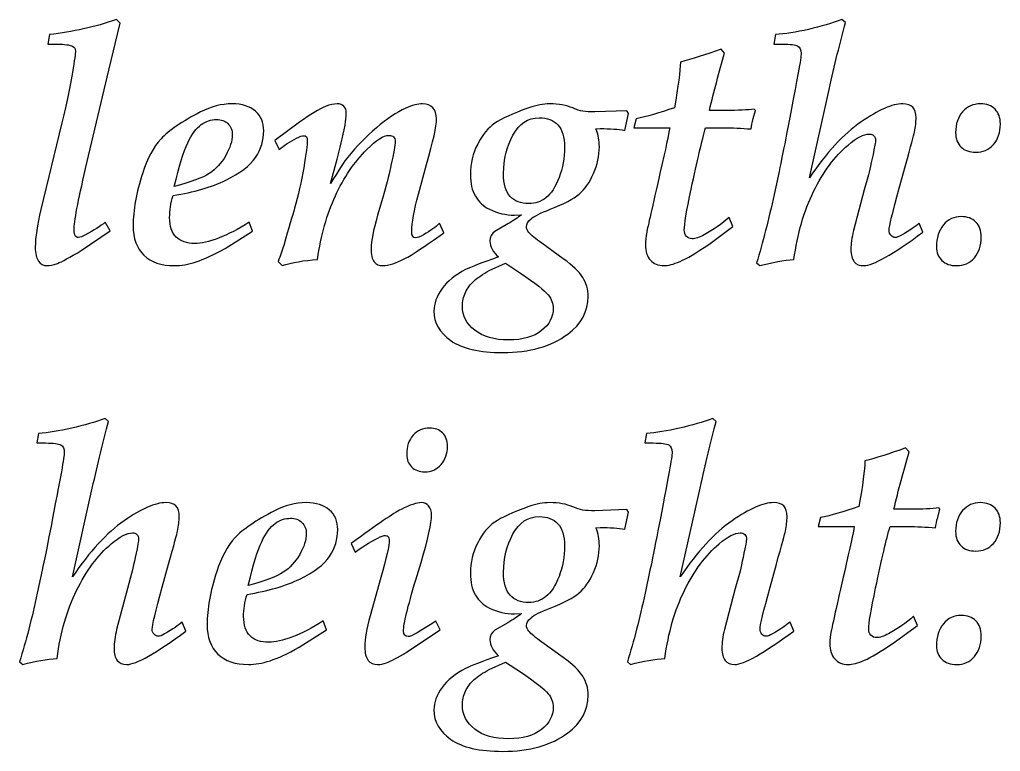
# Model space of a CAD drawing. Header units: millimetres. Extents: x 0 to 148, y -148 to 0.
# Drawn here: x 79.59 to 87.1, y -36.92 to -31.32 of the extents above; entities that cross this region are included whole.
import ezdxf

# ---------------------------------------------------------------- set-up
doc = ezdxf.new("R2010")
doc.units = ezdxf.units.MM
doc.linetypes.add('K5LT32768', pattern=[0])

msp = doc.modelspace()

# ---------------------------------------------------------------- linework, layer by layer
at = {"color": 250, "linetype": 'K5LT32768', "true_color": 0x333333}
for points, knots in [([(80.246, -32.8704), (80.246, -32.8704), (80.2833, -32.9372), (80.2833, -32.9372), (80.0615, -33.088), (80.0615, -33.088), (79.973, -33.1413), (79.9124, -33.1743), (79.879, -33.1862), (79.846, -33.1981), (79.8189, -33.2039), (79.7973, -33.2039), (79.7719, -33.2039), (79.7507, -33.1925), (79.7177, -33.146), (79.7093, -33.11), (79.7093, -33.0613), (79.7093, -32.9885), (79.7236, -32.8928), (79.7528, -32.7734), (79.7528, -32.7734), (79.9129, -32.1088), (79.9129, -32.1088), (79.9383, -32.0055), (79.9658, -31.8772), (79.9946, -31.7244), (80.0094, -31.6309), (80.017, -31.5758), (80.017, -31.5428), (80.0094, -31.531), (79.9946, -31.5233), (79.9738, -31.5128), (79.9349, -31.5073), (79.8782, -31.5073), (79.8782, -31.5073), (79.8062, -31.5073), (79.8062, -31.5073), (79.8172, -31.4336), (79.8172, -31.4336), (79.9958, -31.4137), (80.1669, -31.3756), (80.3307, -31.3193), (80.3307, -31.3193), (80.3603, -31.3464), (80.3603, -31.3464), (80.2723, -31.7062), (80.2723, -31.7062), (80.0949, -32.4598), (80.0949, -32.4598), (80.036, -32.7121), (80.0069, -32.8687), (80.0069, -32.9296), (80.0069, -32.9504), (80.0098, -32.9652), (80.0162, -32.9745), (80.0225, -32.9834), (80.0306, -32.9881), (80.0403, -32.9881), (80.0526, -32.9881), (80.0708, -32.9813), (80.0949, -32.9673), (80.1567, -32.9343), (80.2075, -32.9021), (80.246, -32.8704)], [0, 0, 0, 0, 0.041667, 0.041667, 0.083333, 0.083333, 0.083333, 0.125, 0.125, 0.125, 0.166667, 0.166667, 0.166667, 0.208333, 0.208333, 0.25, 0.25, 0.25, 0.291667, 0.291667, 0.291667, 0.333333, 0.333333, 0.333333, 0.375, 0.375, 0.375, 0.416667, 0.416667, 0.458333, 0.458333, 0.458333, 0.5, 0.5, 0.5, 0.541667, 0.541667, 0.583333, 0.583333, 0.583333, 0.625, 0.625, 0.625, 0.666667, 0.666667, 0.708333, 0.708333, 0.75, 0.75, 0.75, 0.791667, 0.791667, 0.791667, 0.833333, 0.833333, 0.833333, 0.875, 0.875, 0.875, 0.916667, 0.916667, 0.916667, 1, 1, 1, 1]), ([(85.2583, -33.2039), (85.2583, -33.2039), (85.2338, -33.1828), (85.2338, -33.1828), (85.2824, -33.0257), (85.3273, -32.8509), (85.3688, -32.6583), (85.3688, -32.6583), (85.4065, -32.4822), (85.4065, -32.4822), (85.4387, -32.3323), (85.4878, -32.0809), (85.5534, -31.727), (85.5686, -31.6457), (85.5758, -31.5957), (85.5758, -31.5767), (85.5758, -31.5505), (85.5674, -31.5322), (85.55, -31.5221), (85.5326, -31.5124), (85.4933, -31.5073), (85.4319, -31.5073), (85.4319, -31.5073), (85.3663, -31.5073), (85.3663, -31.5073), (85.3786, -31.4336), (85.3786, -31.4336), (85.4531, -31.4285), (85.5377, -31.4154), (85.633, -31.3938), (85.7278, -31.3722), (85.8129, -31.3472), (85.8883, -31.3193), (85.8883, -31.3193), (85.9145, -31.3417), (85.9145, -31.3417), (85.8739, -31.4954), (85.8323, -31.666), (85.7905, -31.8535), (85.7905, -31.8535), (85.6389, -32.5321), (85.6389, -32.5321), (85.7697, -32.3383), (85.9013, -32.1952), (86.0347, -32.1029), (86.1676, -32.0106), (86.2739, -31.9645), (86.3535, -31.9645), (86.389, -31.9645), (86.4149, -31.9729), (86.4479, -32.0068), (86.4563, -32.0343), (86.4563, -32.0724), (86.4563, -32.1041), (86.4521, -32.1406), (86.4441, -32.1816), (86.4398, -32.2007), (86.4166, -32.2858), (86.3746, -32.4365), (86.3746, -32.4365), (86.3268, -32.6105), (86.3268, -32.6105), (86.2751, -32.7984), (86.2493, -32.9055), (86.2493, -32.9322), (86.2493, -32.9479), (86.254, -32.9609), (86.2633, -32.972), (86.273, -32.9825), (86.2841, -32.9881), (86.2963, -32.9881), (86.3078, -32.9881), (86.3239, -32.9817), (86.3441, -32.9695), (86.4073, -32.9335), (86.4521, -32.9034), (86.4796, -32.8793), (86.4796, -32.8793), (86.508, -32.9474), (86.508, -32.9474), (86.2773, -33.1184), (86.1266, -33.2039), (86.0559, -33.2039), (86.0228, -33.2039), (85.9983, -33.1938), (85.9818, -33.1735), (85.9653, -33.1532), (85.9573, -33.1219), (85.9573, -33.0787), (85.9573, -33.0389), (85.9636, -32.991), (85.9767, -32.9347), (85.9767, -32.9347), (86.0597, -32.6223), (86.0597, -32.6223), (86.0914, -32.508), (86.0914, -32.508), (86.1041, -32.4576), (86.1206, -32.3819), (86.1406, -32.2811), (86.1439, -32.2621), (86.1456, -32.2493), (86.1456, -32.2426), (86.1456, -32.2286), (86.1414, -32.2172), (86.1325, -32.2087), (86.1241, -32.1998), (86.1126, -32.1956), (86.0982, -32.1956), (86.0563, -32.1956), (86.0021, -32.2235), (85.9357, -32.2798), (85.8332, -32.3666), (85.7447, -32.4856), (85.6706, -32.6367), (85.5965, -32.7874), (85.5466, -32.9609), (85.5208, -33.157), (85.4425, -33.1625), (85.3549, -33.1781), (85.2583, -33.2039)], [0, 0, 0, 0, 0.02381, 0.02381, 0.02381, 0.047619, 0.047619, 0.047619, 0.071429, 0.071429, 0.071429, 0.095238, 0.095238, 0.095238, 0.119048, 0.119048, 0.119048, 0.142857, 0.142857, 0.142857, 0.166667, 0.166667, 0.166667, 0.190476, 0.190476, 0.214286, 0.214286, 0.214286, 0.238095, 0.238095, 0.238095, 0.261905, 0.261905, 0.261905, 0.285714, 0.285714, 0.285714, 0.309524, 0.309524, 0.309524, 0.333333, 0.333333, 0.333333, 0.357143, 0.357143, 0.357143, 0.380952, 0.380952, 0.380952, 0.404762, 0.404762, 0.428571, 0.428571, 0.428571, 0.452381, 0.452381, 0.452381, 0.47619, 0.47619, 0.47619, 0.5, 0.5, 0.5, 0.52381, 0.52381, 0.52381, 0.547619, 0.547619, 0.547619, 0.571429, 0.571429, 0.571429, 0.595238, 0.595238, 0.595238, 0.619048, 0.619048, 0.619048, 0.642857, 0.642857, 0.642857, 0.666667, 0.666667, 0.666667, 0.690476, 0.690476, 0.690476, 0.714286, 0.714286, 0.714286, 0.738095, 0.738095, 0.738095, 0.761905, 0.761905, 0.785714, 0.785714, 0.785714, 0.809524, 0.809524, 0.809524, 0.833333, 0.833333, 0.833333, 0.857143, 0.857143, 0.857143, 0.880952, 0.880952, 0.880952, 0.904762, 0.904762, 0.904762, 0.928571, 0.928571, 0.928571, 0.952381, 0.952381, 0.952381, 1, 1, 1, 1]), ([(85.0242, -32.8348), (85.0242, -32.8348), (85.0538, -32.9042), (85.0538, -32.9042), (84.8675, -33.041), (84.8675, -33.041), (84.7719, -33.1066), (84.6986, -33.1502), (84.6483, -33.1718), (84.5979, -33.1934), (84.556, -33.2039), (84.523, -33.2039), (84.4807, -33.2039), (84.4468, -33.19), (84.421, -33.1616), (84.3956, -33.1337), (84.3829, -33.0939), (84.3829, -33.0427), (84.3829, -33.0156), (84.3862, -32.9834), (84.3934, -32.947), (84.4002, -32.9106), (84.4349, -32.7569), (84.4967, -32.4856), (84.5374, -32.3082), (84.5615, -32.1952), (84.5699, -32.1473), (84.5699, -32.1473), (84.2948, -32.1473), (84.2948, -32.1473), (84.3122, -32.0792), (84.3122, -32.0792), (84.3913, -32.0618), (84.4891, -32.0339), (84.6047, -31.9949), (84.6347, -31.8302), (84.6504, -31.7134), (84.6512, -31.6444), (84.7397, -31.6216), (84.8438, -31.5886), (84.9637, -31.5454), (84.9637, -31.5454), (84.9899, -31.575), (84.9899, -31.575), (84.9476, -31.721), (84.9086, -31.8675), (84.8731, -32.0152), (84.8731, -32.0152), (85.0005, -32.0152), (85.0005, -32.0152), (85.0928, -32.0152), (85.1647, -32.0119), (85.2168, -32.0051), (85.2168, -32.0051), (85.2266, -32.0148), (85.2266, -32.0148), (85.2092, -32.0779), (85.2092, -32.0779), (85.2011, -32.1062), (85.1956, -32.1325), (85.1931, -32.1571), (85.1207, -32.1507), (85.0483, -32.1473), (84.9768, -32.1473), (84.9768, -32.1473), (84.8443, -32.1473), (84.8443, -32.1473), (84.8164, -32.243), (84.7795, -32.4001), (84.7338, -32.6172), (84.6982, -32.7862), (84.6805, -32.8903), (84.6805, -32.93), (84.6805, -32.9516), (84.6864, -32.9681), (84.6978, -32.98), (84.7093, -32.9923), (84.7241, -32.9982), (84.7414, -32.9982), (84.766, -32.9982), (84.7964, -32.9881), (84.8329, -32.9681), (84.9031, -32.93), (84.9671, -32.8856), (85.0242, -32.8348)], [0, 0, 0, 0, 0.033333, 0.033333, 0.066667, 0.066667, 0.066667, 0.1, 0.1, 0.1, 0.133333, 0.133333, 0.133333, 0.166667, 0.166667, 0.166667, 0.2, 0.2, 0.2, 0.233333, 0.233333, 0.233333, 0.266667, 0.266667, 0.266667, 0.3, 0.3, 0.3, 0.333333, 0.333333, 0.366667, 0.366667, 0.366667, 0.4, 0.4, 0.4, 0.433333, 0.433333, 0.433333, 0.466667, 0.466667, 0.466667, 0.5, 0.5, 0.5, 0.533333, 0.533333, 0.533333, 0.566667, 0.566667, 0.566667, 0.6, 0.6, 0.6, 0.633333, 0.633333, 0.666667, 0.666667, 0.666667, 0.7, 0.7, 0.7, 0.733333, 0.733333, 0.733333, 0.766667, 0.766667, 0.766667, 0.8, 0.8, 0.8, 0.833333, 0.833333, 0.833333, 0.866667, 0.866667, 0.866667, 0.9, 0.9, 0.9, 0.933333, 0.933333, 0.933333, 1, 1, 1, 1]), ([(81.3471, -32.8704), (81.3471, -32.8704), (81.3742, -32.9386), (81.3742, -32.9386), (81.1634, -33.0723), (81.1634, -33.0723), (81.0758, -33.1214), (81.0017, -33.1553), (80.9407, -33.1747), (80.8802, -33.1942), (80.8247, -33.2039), (80.7752, -33.2039), (80.6744, -33.2039), (80.5966, -33.1773), (80.4865, -33.0715), (80.459, -32.9957), (80.459, -32.8962), (80.459, -32.7806), (80.4835, -32.6456), (80.5322, -32.4919), (80.5669, -32.3827), (80.6139, -32.2963), (80.6728, -32.2324), (80.732, -32.1689), (80.8328, -32.0999), (80.975, -32.0267), (81.055, -31.9852), (81.1359, -31.9645), (81.218, -31.9645), (81.2929, -31.9645), (81.3522, -31.9831), (81.3954, -32.0207), (81.4381, -32.0584), (81.4597, -32.108), (81.4597, -32.1694), (81.4597, -32.2438), (81.4385, -32.3124), (81.3958, -32.3759), (81.3535, -32.439), (81.2777, -32.497), (81.1685, -32.5495), (81.0593, -32.602), (80.9246, -32.641), (80.7646, -32.6668), (80.7473, -32.7265), (80.7384, -32.7827), (80.7384, -32.8361), (80.7384, -32.9021), (80.7553, -32.9516), (80.7887, -32.9847), (80.8222, -33.0173), (80.8696, -33.0338), (80.9318, -33.0338), (80.9788, -33.0338), (81.0394, -33.0202), (81.1135, -32.9927), (81.1871, -32.9652), (81.265, -32.9246), (81.3471, -32.8704)], [0, 0, 0, 0, 0.047619, 0.047619, 0.095238, 0.095238, 0.095238, 0.142857, 0.142857, 0.142857, 0.190476, 0.190476, 0.190476, 0.238095, 0.238095, 0.285714, 0.285714, 0.285714, 0.333333, 0.333333, 0.333333, 0.380952, 0.380952, 0.380952, 0.428571, 0.428571, 0.428571, 0.47619, 0.47619, 0.47619, 0.52381, 0.52381, 0.52381, 0.571429, 0.571429, 0.571429, 0.619048, 0.619048, 0.619048, 0.666667, 0.666667, 0.666667, 0.714286, 0.714286, 0.714286, 0.761905, 0.761905, 0.761905, 0.809524, 0.809524, 0.809524, 0.857143, 0.857143, 0.857143, 0.904762, 0.904762, 0.904762, 1, 1, 1, 1]), ([(81.5999, -33.2039), (81.5999, -33.2039), (81.569, -33.1718), (81.569, -33.1718), (81.5863, -33.1269), (81.6007, -33.0863), (81.6125, -33.049), (81.652, -32.914), (81.6799, -32.8192), (81.6955, -32.7646), (81.7235, -32.6647), (81.7468, -32.5609), (81.7654, -32.4538), (81.784, -32.3467), (81.7933, -32.2773), (81.7933, -32.2447), (81.7933, -32.2205), (81.7836, -32.2083), (81.7649, -32.2083), (81.754, -32.2083), (81.7362, -32.2147), (81.7116, -32.2277), (81.6608, -32.254), (81.6164, -32.2824), (81.5774, -32.3133), (81.5774, -32.3133), (81.5453, -32.2464), (81.5453, -32.2464), (81.7324, -32.1054), (81.7324, -32.1054), (81.8153, -32.047), (81.8831, -32.0059), (81.9364, -31.9831), (81.9661, -31.9708), (81.9944, -31.9645), (82.0211, -31.9645), (82.0439, -31.9645), (82.0617, -31.9704), (82.0736, -31.9826), (82.0858, -31.9945), (82.0918, -32.0135), (82.0918, -32.0402), (82.0918, -32.0631), (82.0884, -32.0927), (82.082, -32.1283), (82.0634, -32.2227), (82.0435, -32.3095), (82.0219, -32.3886), (82.0219, -32.3886), (81.9707, -32.5749), (81.9707, -32.5749), (82.0363, -32.4682), (82.0799, -32.4009), (82.1024, -32.3738), (82.1705, -32.2904), (82.2437, -32.2147), (82.3229, -32.1473), (82.4017, -32.08), (82.4766, -32.03), (82.5469, -31.9979), (82.5955, -31.9754), (82.6387, -31.9645), (82.676, -31.9645), (82.7107, -31.9645), (82.7374, -31.9742), (82.7555, -31.9941), (82.7738, -32.014), (82.7827, -32.0428), (82.7827, -32.08), (82.7827, -32.1346), (82.7573, -32.251), (82.7069, -32.4297), (82.7069, -32.4297), (82.6442, -32.657), (82.6442, -32.657), (82.6099, -32.7794), (82.593, -32.8746), (82.593, -32.9436), (82.593, -32.9749), (82.6027, -32.9906), (82.6218, -32.9906), (82.6358, -32.9906), (82.6565, -32.9825), (82.6836, -32.9669), (82.7365, -32.9364), (82.7776, -32.9072), (82.8064, -32.8793), (82.8064, -32.8793), (82.8377, -32.9525), (82.8377, -32.9525), (82.6912, -33.0575), (82.5926, -33.1231), (82.5409, -33.1493), (82.4723, -33.1858), (82.4165, -33.2039), (82.3724, -33.2039), (82.342, -33.2039), (82.3191, -33.1942), (82.3043, -33.1743), (82.2895, -33.1544), (82.2818, -33.1197), (82.2818, -33.0702), (82.2818, -33.0164), (82.2983, -32.9326), (82.3314, -32.8183), (82.3314, -32.8183), (82.3712, -32.6807), (82.3712, -32.6807), (82.405, -32.5584), (82.4258, -32.4775), (82.4334, -32.4377), (82.4558, -32.3416), (82.4668, -32.2802), (82.4668, -32.2528), (82.4668, -32.2379), (82.4626, -32.2265), (82.4542, -32.218), (82.4453, -32.21), (82.4334, -32.2057), (82.4186, -32.2057), (82.3775, -32.2057), (82.3216, -32.2413), (82.2505, -32.3124), (82.1527, -32.4106), (82.0719, -32.5296), (82.0079, -32.6697), (81.944, -32.8094), (81.8987, -32.9711), (81.8712, -33.1557), (81.7663, -33.1637), (81.6761, -33.1798), (81.5999, -33.2039)], [0, 0, 0, 0, 0.022222, 0.022222, 0.022222, 0.044444, 0.044444, 0.044444, 0.066667, 0.066667, 0.066667, 0.088889, 0.088889, 0.088889, 0.111111, 0.111111, 0.111111, 0.133333, 0.133333, 0.133333, 0.155556, 0.155556, 0.155556, 0.177778, 0.177778, 0.177778, 0.2, 0.2, 0.222222, 0.222222, 0.222222, 0.244444, 0.244444, 0.244444, 0.266667, 0.266667, 0.266667, 0.288889, 0.288889, 0.288889, 0.311111, 0.311111, 0.311111, 0.333333, 0.333333, 0.333333, 0.355556, 0.355556, 0.355556, 0.377778, 0.377778, 0.377778, 0.4, 0.4, 0.4, 0.422222, 0.422222, 0.422222, 0.444444, 0.444444, 0.444444, 0.466667, 0.466667, 0.466667, 0.488889, 0.488889, 0.488889, 0.511111, 0.511111, 0.511111, 0.533333, 0.533333, 0.533333, 0.555556, 0.555556, 0.555556, 0.577778, 0.577778, 0.577778, 0.6, 0.6, 0.6, 0.622222, 0.622222, 0.622222, 0.644444, 0.644444, 0.644444, 0.666667, 0.666667, 0.666667, 0.688889, 0.688889, 0.688889, 0.711111, 0.711111, 0.711111, 0.733333, 0.733333, 0.733333, 0.755556, 0.755556, 0.755556, 0.777778, 0.777778, 0.777778, 0.8, 0.8, 0.8, 0.822222, 0.822222, 0.822222, 0.844444, 0.844444, 0.844444, 0.866667, 0.866667, 0.866667, 0.888889, 0.888889, 0.888889, 0.911111, 0.911111, 0.911111, 0.933333, 0.933333, 0.933333, 0.955556, 0.955556, 0.955556, 1, 1, 1, 1]), ([(83.2576, -33.1375), (83.214, -33.0977), (83.192, -33.0575), (83.192, -33.016), (83.192, -32.983), (83.2047, -32.958), (83.2305, -32.9415), (83.2305, -32.9415), (83.3283, -32.8843), (83.3283, -32.8843), (83.3723, -32.8585), (83.407, -32.8352), (83.4329, -32.8145), (83.4329, -32.8145), (83.3795, -32.8171), (83.3795, -32.8171), (83.3139, -32.8171), (83.2504, -32.8018), (83.1886, -32.7713), (83.1421, -32.7489), (83.1061, -32.7158), (83.0807, -32.6719), (83.0548, -32.6278), (83.0422, -32.5724), (83.0422, -32.5055), (83.0422, -32.4221), (83.0608, -32.3442), (83.0984, -32.2722), (83.1361, -32.2003), (83.1793, -32.1473), (83.2284, -32.1134), (83.278, -32.0796), (83.3651, -32.0398), (83.4904, -31.9941), (83.5476, -31.9742), (83.6009, -31.9645), (83.6504, -31.9645), (83.7199, -31.9645), (83.7783, -31.975), (83.8261, -31.9962), (83.8553, -32.0089), (83.8812, -32.017), (83.9045, -32.0207), (83.9273, -32.0246), (83.9582, -32.0263), (83.9959, -32.0263), (83.9959, -32.0263), (84.2414, -32.0178), (84.2414, -32.0178), (84.2537, -32.0377), (84.2537, -32.0377), (84.2241, -32.1676), (84.2241, -32.1676), (84.1754, -32.1587), (84.1127, -32.1541), (84.0365, -32.1541), (84.0365, -32.1541), (84.0044, -32.1566), (84.0044, -32.1566), (84.0217, -32.2011), (84.0302, -32.2468), (84.0302, -32.2942), (84.0302, -32.362), (84.0149, -32.4301), (83.9548, -32.5673), (83.9185, -32.6194), (83.8757, -32.6557), (83.8333, -32.6921), (83.7593, -32.7311), (83.6534, -32.7722), (83.5789, -32.8005), (83.5303, -32.8251), (83.5066, -32.8462), (83.4832, -32.8674), (83.4714, -32.8869), (83.4714, -32.9042), (83.4714, -32.9199), (83.4778, -32.9351), (83.49, -32.9491), (83.5074, -32.9699), (83.5404, -32.9974), (83.5891, -33.0321), (83.5891, -33.0321), (83.7542, -33.151), (83.7542, -33.151), (83.8261, -33.2027), (83.8757, -33.2497), (83.9027, -33.2933), (83.9303, -33.3365), (83.9438, -33.3851), (83.9438, -33.4389), (83.9438, -33.5549), (83.8922, -33.651), (83.7889, -33.728), (83.6606, -33.8224), (83.4947, -33.8695), (83.291, -33.8695), (83.1116, -33.8695), (82.9786, -33.839), (82.8923, -33.7776), (82.8059, -33.7166), (82.7627, -33.6413), (82.7627, -33.5519), (82.7627, -33.4948), (82.7835, -33.4376), (82.8254, -33.38), (82.8673, -33.3225), (82.9274, -33.2743), (83.0057, -33.2344), (83.0438, -33.2154), (83.1281, -33.1832), (83.2576, -33.1375)], [0, 0, 0, 0, 0.025641, 0.025641, 0.025641, 0.051282, 0.051282, 0.051282, 0.076923, 0.076923, 0.076923, 0.102564, 0.102564, 0.102564, 0.128205, 0.128205, 0.128205, 0.153846, 0.153846, 0.153846, 0.179487, 0.179487, 0.179487, 0.205128, 0.205128, 0.205128, 0.230769, 0.230769, 0.230769, 0.25641, 0.25641, 0.25641, 0.282051, 0.282051, 0.282051, 0.307692, 0.307692, 0.307692, 0.333333, 0.333333, 0.333333, 0.358974, 0.358974, 0.358974, 0.384615, 0.384615, 0.384615, 0.410256, 0.410256, 0.435897, 0.435897, 0.461538, 0.461538, 0.461538, 0.487179, 0.487179, 0.487179, 0.512821, 0.512821, 0.512821, 0.538462, 0.538462, 0.538462, 0.564103, 0.564103, 0.589744, 0.589744, 0.589744, 0.615385, 0.615385, 0.615385, 0.641026, 0.641026, 0.641026, 0.666667, 0.666667, 0.666667, 0.692308, 0.692308, 0.692308, 0.717949, 0.717949, 0.717949, 0.74359, 0.74359, 0.74359, 0.769231, 0.769231, 0.769231, 0.794872, 0.794872, 0.794872, 0.820513, 0.820513, 0.820513, 0.846154, 0.846154, 0.846154, 0.871795, 0.871795, 0.871795, 0.897436, 0.897436, 0.897436, 0.923077, 0.923077, 0.923077, 0.948718, 0.948718, 0.948718, 1, 1, 1, 1]), ([(86.759, -32.1842), (86.759, -32.1185), (86.7768, -32.0656), (86.8128, -32.0254), (86.8487, -31.9847), (86.8945, -31.9645), (86.9495, -31.9645), (86.9965, -31.9645), (87.0338, -31.9784), (87.0608, -32.0059), (87.0884, -32.0339), (87.1019, -32.0711), (87.1019, -32.1181), (87.1019, -32.1846), (87.0841, -32.2371), (87.0486, -32.2765), (87.013, -32.3158), (86.9681, -32.3353), (86.914, -32.3353), (86.8657, -32.3353), (86.828, -32.3222), (86.8005, -32.2955), (86.773, -32.2693), (86.759, -32.232), (86.759, -32.1842)], [0, 0, 0, 0, 0.111111, 0.111111, 0.111111, 0.222222, 0.222222, 0.222222, 0.333333, 0.333333, 0.333333, 0.444444, 0.444444, 0.444444, 0.555556, 0.555556, 0.555556, 0.666667, 0.666667, 0.666667, 0.777778, 0.777778, 0.777778, 1, 1, 1, 1]), ([(83.2961, -32.4979), (83.2961, -32.5774), (83.3131, -32.6359), (83.3465, -32.6731), (83.38, -32.7104), (83.4274, -32.729), (83.4896, -32.729), (83.5383, -32.729), (83.5823, -32.7137), (83.6209, -32.6837), (83.6598, -32.6532), (83.6932, -32.602), (83.7212, -32.5296), (83.7495, -32.4568), (83.7635, -32.3789), (83.7635, -32.2951), (83.7635, -32.2189), (83.7466, -32.1622), (83.7127, -32.1257), (83.6788, -32.0893), (83.6314, -32.0711), (83.57, -32.0711), (83.4832, -32.0711), (83.416, -32.1156), (83.3681, -32.204), (83.3203, -32.293), (83.2961, -32.3908), (83.2961, -32.4979)], [0, 0, 0, 0, 0.1, 0.1, 0.1, 0.2, 0.2, 0.2, 0.3, 0.3, 0.3, 0.4, 0.4, 0.4, 0.5, 0.5, 0.5, 0.6, 0.6, 0.6, 0.7, 0.7, 0.7, 0.8, 0.8, 0.8, 1, 1, 1, 1]), ([(80.7743, -32.5986), (80.9026, -32.5639), (80.992, -32.53), (81.0423, -32.4979), (81.0927, -32.4657), (81.1346, -32.4195), (81.1681, -32.3603), (81.2015, -32.301), (81.2185, -32.2485), (81.2185, -32.2019), (81.2185, -32.1664), (81.2074, -32.1376), (81.1854, -32.116), (81.1638, -32.0944), (81.1342, -32.0838), (81.097, -32.0838), (81.0563, -32.0838), (81.0173, -32.0969), (80.9801, -32.1236), (80.9428, -32.1503), (80.9086, -32.1968), (80.8772, -32.2633), (80.8459, -32.3302), (80.8116, -32.4419), (80.7743, -32.5986)], [0, 0, 0, 0, 0.111111, 0.111111, 0.111111, 0.222222, 0.222222, 0.222222, 0.333333, 0.333333, 0.333333, 0.444444, 0.444444, 0.444444, 0.555556, 0.555556, 0.555556, 0.666667, 0.666667, 0.666667, 0.777778, 0.777778, 0.777778, 1, 1, 1, 1]), ([(86.6117, -33.063), (86.6117, -32.9914), (86.6299, -32.9343), (86.6663, -32.8915), (86.7023, -32.8492), (86.7476, -32.828), (86.8009, -32.828), (86.8487, -32.828), (86.8864, -32.842), (86.9135, -32.8695), (86.9411, -32.897), (86.9546, -32.9356), (86.9546, -32.9851), (86.9546, -33.0511), (86.9372, -33.104), (86.9025, -33.1438), (86.8678, -33.1841), (86.8229, -33.2039), (86.7675, -33.2039), (86.7188, -33.2039), (86.6807, -33.1904), (86.6532, -33.1633), (86.6257, -33.1358), (86.6117, -33.1024), (86.6117, -33.063)], [0, 0, 0, 0, 0.111111, 0.111111, 0.111111, 0.222222, 0.222222, 0.222222, 0.333333, 0.333333, 0.333333, 0.444444, 0.444444, 0.444444, 0.555556, 0.555556, 0.555556, 0.666667, 0.666667, 0.666667, 0.777778, 0.777778, 0.777778, 1, 1, 1, 1]), ([(83.3122, -33.1849), (83.3122, -33.1849), (83.1869, -33.2416), (83.1869, -33.2416), (83.1382, -33.2683), (83.0993, -33.2945), (83.0705, -33.32), (83.0417, -33.3458), (83.0193, -33.3754), (83.0041, -33.4088), (82.9888, -33.4423), (82.9812, -33.4778), (82.9812, -33.5159), (82.9812, -33.5888), (83.0129, -33.6497), (83.076, -33.6992), (83.1395, -33.7484), (83.2259, -33.7729), (83.3359, -33.7729), (83.4434, -33.7729), (83.5273, -33.7492), (83.5874, -33.7014), (83.6471, -33.6539), (83.6771, -33.5972), (83.6771, -33.5308), (83.6771, -33.4943), (83.664, -33.4601), (83.6382, -33.4275), (83.6119, -33.3944), (83.5412, -33.339), (83.4253, -33.2603), (83.4253, -33.2603), (83.3122, -33.1849), (83.3122, -33.1849)], [0, 0, 0, 0, 0.083333, 0.083333, 0.083333, 0.166667, 0.166667, 0.166667, 0.25, 0.25, 0.25, 0.333333, 0.333333, 0.333333, 0.416667, 0.416667, 0.416667, 0.5, 0.5, 0.5, 0.583333, 0.583333, 0.583333, 0.666667, 0.666667, 0.666667, 0.75, 0.75, 0.75, 0.833333, 0.833333, 0.833333, 1, 1, 1, 1]), ([(79.614, -36.2587), (79.614, -36.2587), (79.5895, -36.2376), (79.5895, -36.2376), (79.6381, -36.0805), (79.683, -35.9057), (79.7245, -35.7131), (79.7245, -35.7131), (79.7622, -35.537), (79.7622, -35.537), (79.7944, -35.3871), (79.8434, -35.1356), (79.9091, -34.7818), (79.9243, -34.7005), (79.9315, -34.6505), (79.9315, -34.6315), (79.9315, -34.6052), (79.9231, -34.587), (79.9057, -34.5769), (79.8883, -34.5671), (79.849, -34.562), (79.7876, -34.562), (79.7876, -34.562), (79.7219, -34.562), (79.7219, -34.562), (79.7342, -34.4884), (79.7342, -34.4884), (79.8088, -34.4833), (79.8934, -34.4702), (79.9886, -34.4486), (80.0835, -34.427), (80.1686, -34.402), (80.2439, -34.3741), (80.2439, -34.3741), (80.2702, -34.3965), (80.2702, -34.3965), (80.2295, -34.5502), (80.188, -34.7208), (80.1461, -34.9083), (80.1461, -34.9083), (79.9946, -35.5869), (79.9946, -35.5869), (80.1254, -35.393), (80.257, -35.2499), (80.3904, -35.1577), (80.5233, -35.0654), (80.6296, -35.0192), (80.7092, -35.0192), (80.7447, -35.0192), (80.7706, -35.0277), (80.8036, -35.0615), (80.812, -35.0891), (80.812, -35.1272), (80.812, -35.1589), (80.8078, -35.1953), (80.7998, -35.2364), (80.7955, -35.2555), (80.7722, -35.3405), (80.7303, -35.4913), (80.7303, -35.4913), (80.6825, -35.6653), (80.6825, -35.6653), (80.6308, -35.8532), (80.605, -35.9603), (80.605, -35.987), (80.605, -36.0026), (80.6097, -36.0157), (80.619, -36.0268), (80.6287, -36.0373), (80.6398, -36.0428), (80.652, -36.0428), (80.6635, -36.0428), (80.6795, -36.0365), (80.6998, -36.0242), (80.7629, -35.9882), (80.8078, -35.9582), (80.8353, -35.9341), (80.8353, -35.9341), (80.8637, -36.0022), (80.8637, -36.0022), (80.633, -36.1732), (80.4823, -36.2587), (80.4116, -36.2587), (80.3785, -36.2587), (80.354, -36.2486), (80.3375, -36.2282), (80.321, -36.208), (80.3129, -36.1766), (80.3129, -36.1334), (80.3129, -36.0937), (80.3193, -36.0458), (80.3324, -35.9895), (80.3324, -35.9895), (80.4154, -35.6771), (80.4154, -35.6771), (80.4471, -35.5628), (80.4471, -35.5628), (80.4598, -35.5124), (80.4763, -35.4367), (80.4962, -35.3359), (80.4996, -35.3168), (80.5013, -35.3041), (80.5013, -35.2973), (80.5013, -35.2834), (80.4971, -35.272), (80.4882, -35.2635), (80.4797, -35.2546), (80.4683, -35.2504), (80.4539, -35.2504), (80.412, -35.2504), (80.3578, -35.2783), (80.2913, -35.3346), (80.1889, -35.4214), (80.1004, -35.5403), (80.0263, -35.6915), (79.9522, -35.8422), (79.9023, -36.0157), (79.8765, -36.2117), (79.7981, -36.2173), (79.7105, -36.2329), (79.614, -36.2587)], [0, 0, 0, 0, 0.02381, 0.02381, 0.02381, 0.047619, 0.047619, 0.047619, 0.071429, 0.071429, 0.071429, 0.095238, 0.095238, 0.095238, 0.119048, 0.119048, 0.119048, 0.142857, 0.142857, 0.142857, 0.166667, 0.166667, 0.166667, 0.190476, 0.190476, 0.214286, 0.214286, 0.214286, 0.238095, 0.238095, 0.238095, 0.261905, 0.261905, 0.261905, 0.285714, 0.285714, 0.285714, 0.309524, 0.309524, 0.309524, 0.333333, 0.333333, 0.333333, 0.357143, 0.357143, 0.357143, 0.380952, 0.380952, 0.380952, 0.404762, 0.404762, 0.428571, 0.428571, 0.428571, 0.452381, 0.452381, 0.452381, 0.47619, 0.47619, 0.47619, 0.5, 0.5, 0.5, 0.52381, 0.52381, 0.52381, 0.547619, 0.547619, 0.547619, 0.571429, 0.571429, 0.571429, 0.595238, 0.595238, 0.595238, 0.619048, 0.619048, 0.619048, 0.642857, 0.642857, 0.642857, 0.666667, 0.666667, 0.666667, 0.690476, 0.690476, 0.690476, 0.714286, 0.714286, 0.714286, 0.738095, 0.738095, 0.738095, 0.761905, 0.761905, 0.785714, 0.785714, 0.785714, 0.809524, 0.809524, 0.809524, 0.833333, 0.833333, 0.833333, 0.857143, 0.857143, 0.857143, 0.880952, 0.880952, 0.880952, 0.904762, 0.904762, 0.904762, 0.928571, 0.928571, 0.928571, 0.952381, 0.952381, 0.952381, 1, 1, 1, 1]), ([(84.2698, -36.2587), (84.2698, -36.2587), (84.2453, -36.2376), (84.2453, -36.2376), (84.2939, -36.0805), (84.3388, -35.9057), (84.3803, -35.7131), (84.3803, -35.7131), (84.418, -35.537), (84.418, -35.537), (84.4502, -35.3871), (84.4993, -35.1356), (84.5649, -34.7818), (84.5801, -34.7005), (84.5873, -34.6505), (84.5873, -34.6315), (84.5873, -34.6052), (84.5789, -34.587), (84.5615, -34.5769), (84.5441, -34.5671), (84.5048, -34.562), (84.4434, -34.562), (84.4434, -34.562), (84.3778, -34.562), (84.3778, -34.562), (84.3901, -34.4884), (84.3901, -34.4884), (84.4646, -34.4833), (84.5492, -34.4702), (84.6445, -34.4486), (84.7393, -34.427), (84.8244, -34.402), (84.8998, -34.3741), (84.8998, -34.3741), (84.926, -34.3965), (84.926, -34.3965), (84.8854, -34.5502), (84.8438, -34.7208), (84.802, -34.9083), (84.802, -34.9083), (84.6504, -35.5869), (84.6504, -35.5869), (84.7812, -35.393), (84.9128, -35.2499), (85.0462, -35.1577), (85.1791, -35.0654), (85.2854, -35.0192), (85.365, -35.0192), (85.4005, -35.0192), (85.4264, -35.0277), (85.4594, -35.0615), (85.4678, -35.0891), (85.4678, -35.1272), (85.4678, -35.1589), (85.4636, -35.1953), (85.4556, -35.2364), (85.4513, -35.2555), (85.4281, -35.3405), (85.3861, -35.4913), (85.3861, -35.4913), (85.3383, -35.6653), (85.3383, -35.6653), (85.2866, -35.8532), (85.2608, -35.9603), (85.2608, -35.987), (85.2608, -36.0026), (85.2655, -36.0157), (85.2748, -36.0268), (85.2845, -36.0373), (85.2956, -36.0428), (85.3078, -36.0428), (85.3193, -36.0428), (85.3354, -36.0365), (85.3556, -36.0242), (85.4188, -35.9882), (85.4636, -35.9582), (85.4911, -35.9341), (85.4911, -35.9341), (85.5195, -36.0022), (85.5195, -36.0022), (85.2888, -36.1732), (85.1381, -36.2587), (85.0674, -36.2587), (85.0343, -36.2587), (85.0098, -36.2486), (84.9933, -36.2282), (84.9768, -36.208), (84.9688, -36.1766), (84.9688, -36.1334), (84.9688, -36.0937), (84.9751, -36.0458), (84.9882, -35.9895), (84.9882, -35.9895), (85.0712, -35.6771), (85.0712, -35.6771), (85.1029, -35.5628), (85.1029, -35.5628), (85.1156, -35.5124), (85.1321, -35.4367), (85.1521, -35.3359), (85.1554, -35.3168), (85.1571, -35.3041), (85.1571, -35.2973), (85.1571, -35.2834), (85.1529, -35.272), (85.144, -35.2635), (85.1356, -35.2546), (85.1241, -35.2504), (85.1097, -35.2504), (85.0678, -35.2504), (85.0136, -35.2783), (84.9472, -35.3346), (84.8447, -35.4214), (84.7562, -35.5403), (84.6821, -35.6915), (84.608, -35.8422), (84.5581, -36.0157), (84.5323, -36.2117), (84.454, -36.2173), (84.3664, -36.2329), (84.2698, -36.2587)], [0, 0, 0, 0, 0.02381, 0.02381, 0.02381, 0.047619, 0.047619, 0.047619, 0.071429, 0.071429, 0.071429, 0.095238, 0.095238, 0.095238, 0.119048, 0.119048, 0.119048, 0.142857, 0.142857, 0.142857, 0.166667, 0.166667, 0.166667, 0.190476, 0.190476, 0.214286, 0.214286, 0.214286, 0.238095, 0.238095, 0.238095, 0.261905, 0.261905, 0.261905, 0.285714, 0.285714, 0.285714, 0.309524, 0.309524, 0.309524, 0.333333, 0.333333, 0.333333, 0.357143, 0.357143, 0.357143, 0.380952, 0.380952, 0.380952, 0.404762, 0.404762, 0.428571, 0.428571, 0.428571, 0.452381, 0.452381, 0.452381, 0.47619, 0.47619, 0.47619, 0.5, 0.5, 0.5, 0.52381, 0.52381, 0.52381, 0.547619, 0.547619, 0.547619, 0.571429, 0.571429, 0.571429, 0.595238, 0.595238, 0.595238, 0.619048, 0.619048, 0.619048, 0.642857, 0.642857, 0.642857, 0.666667, 0.666667, 0.666667, 0.690476, 0.690476, 0.690476, 0.714286, 0.714286, 0.714286, 0.738095, 0.738095, 0.738095, 0.761905, 0.761905, 0.785714, 0.785714, 0.785714, 0.809524, 0.809524, 0.809524, 0.833333, 0.833333, 0.833333, 0.857143, 0.857143, 0.857143, 0.880952, 0.880952, 0.880952, 0.904762, 0.904762, 0.904762, 0.928571, 0.928571, 0.928571, 0.952381, 0.952381, 0.952381, 1, 1, 1, 1]), ([(82.5545, -34.6505), (82.5545, -34.5878), (82.571, -34.5383), (82.604, -34.5023), (82.637, -34.4659), (82.6793, -34.4477), (82.7306, -34.4477), (82.7712, -34.4477), (82.8038, -34.4605), (82.8292, -34.4854), (82.8542, -34.5108), (82.8669, -34.5438), (82.8669, -34.5849), (82.8669, -34.6429), (82.8503, -34.6903), (82.8178, -34.7272), (82.7852, -34.7644), (82.7432, -34.783), (82.6921, -34.783), (82.6505, -34.783), (82.6175, -34.7703), (82.5922, -34.7453), (82.5671, -34.72), (82.5545, -34.6886), (82.5545, -34.6505)], [0, 0, 0, 0, 0.111111, 0.111111, 0.111111, 0.222222, 0.222222, 0.222222, 0.333333, 0.333333, 0.333333, 0.444444, 0.444444, 0.444444, 0.555556, 0.555556, 0.555556, 0.666667, 0.666667, 0.666667, 0.777778, 0.777778, 0.777778, 1, 1, 1, 1]), ([(86.4368, -35.8896), (86.4368, -35.8896), (86.4665, -35.959), (86.4665, -35.959), (86.2802, -36.0958), (86.2802, -36.0958), (86.1845, -36.1614), (86.1113, -36.205), (86.0609, -36.2266), (86.0105, -36.2482), (85.9687, -36.2587), (85.9356, -36.2587), (85.8933, -36.2587), (85.8594, -36.2447), (85.8336, -36.2164), (85.8082, -36.1885), (85.7955, -36.1487), (85.7955, -36.0974), (85.7955, -36.0704), (85.7989, -36.0382), (85.8061, -36.0018), (85.8128, -35.9654), (85.8476, -35.8117), (85.9094, -35.5403), (85.95, -35.363), (85.9741, -35.2499), (85.9826, -35.2021), (85.9826, -35.2021), (85.7074, -35.2021), (85.7074, -35.2021), (85.7248, -35.134), (85.7248, -35.134), (85.804, -35.1166), (85.9018, -35.0887), (86.0173, -35.0497), (86.0474, -34.885), (86.063, -34.7682), (86.0639, -34.6992), (86.1524, -34.6763), (86.2565, -34.6433), (86.3763, -34.6001), (86.3763, -34.6001), (86.4026, -34.6298), (86.4026, -34.6298), (86.3602, -34.7758), (86.3213, -34.9223), (86.2857, -35.07), (86.2857, -35.07), (86.4131, -35.07), (86.4131, -35.07), (86.5054, -35.07), (86.5774, -35.0666), (86.6294, -35.0599), (86.6294, -35.0599), (86.6392, -35.0696), (86.6392, -35.0696), (86.6218, -35.1327), (86.6218, -35.1327), (86.6138, -35.161), (86.6083, -35.1873), (86.6057, -35.2118), (86.5334, -35.2055), (86.461, -35.2021), (86.3894, -35.2021), (86.3894, -35.2021), (86.2569, -35.2021), (86.2569, -35.2021), (86.229, -35.2978), (86.1922, -35.4548), (86.1464, -35.672), (86.1109, -35.8409), (86.0931, -35.945), (86.0931, -35.9848), (86.0931, -36.0064), (86.099, -36.0229), (86.1104, -36.0348), (86.1219, -36.0471), (86.1367, -36.053), (86.1541, -36.053), (86.1786, -36.053), (86.2091, -36.0428), (86.2455, -36.0229), (86.3158, -35.9848), (86.3797, -35.9404), (86.4368, -35.8896)], [0, 0, 0, 0, 0.033333, 0.033333, 0.066667, 0.066667, 0.066667, 0.1, 0.1, 0.1, 0.133333, 0.133333, 0.133333, 0.166667, 0.166667, 0.166667, 0.2, 0.2, 0.2, 0.233333, 0.233333, 0.233333, 0.266667, 0.266667, 0.266667, 0.3, 0.3, 0.3, 0.333333, 0.333333, 0.366667, 0.366667, 0.366667, 0.4, 0.4, 0.4, 0.433333, 0.433333, 0.433333, 0.466667, 0.466667, 0.466667, 0.5, 0.5, 0.5, 0.533333, 0.533333, 0.533333, 0.566667, 0.566667, 0.566667, 0.6, 0.6, 0.6, 0.633333, 0.633333, 0.666667, 0.666667, 0.666667, 0.7, 0.7, 0.7, 0.733333, 0.733333, 0.733333, 0.766667, 0.766667, 0.766667, 0.8, 0.8, 0.8, 0.833333, 0.833333, 0.833333, 0.866667, 0.866667, 0.866667, 0.9, 0.9, 0.9, 0.933333, 0.933333, 0.933333, 1, 1, 1, 1]), ([(81.9139, -35.9252), (81.9139, -35.9252), (81.941, -35.9933), (81.941, -35.9933), (81.7302, -36.1271), (81.7302, -36.1271), (81.6426, -36.1762), (81.5685, -36.2101), (81.5075, -36.2295), (81.447, -36.249), (81.3916, -36.2587), (81.342, -36.2587), (81.2413, -36.2587), (81.1634, -36.2321), (81.0533, -36.1262), (81.0258, -36.0505), (81.0258, -35.951), (81.0258, -35.8354), (81.0503, -35.7004), (81.0991, -35.5467), (81.1337, -35.4375), (81.1807, -35.3511), (81.2396, -35.2872), (81.2989, -35.2237), (81.3996, -35.1547), (81.5419, -35.0815), (81.6218, -35.04), (81.7027, -35.0192), (81.7848, -35.0192), (81.8597, -35.0192), (81.919, -35.0378), (81.9622, -35.0755), (82.0049, -35.1132), (82.0265, -35.1628), (82.0265, -35.2241), (82.0265, -35.2986), (82.0054, -35.3672), (81.9626, -35.4307), (81.9203, -35.4938), (81.8445, -35.5518), (81.7353, -35.6043), (81.6261, -35.6567), (81.4915, -35.6957), (81.3314, -35.7215), (81.3141, -35.7812), (81.3052, -35.8375), (81.3052, -35.8909), (81.3052, -35.9569), (81.3221, -36.0064), (81.3556, -36.0395), (81.389, -36.0721), (81.4364, -36.0886), (81.4987, -36.0886), (81.5456, -36.0886), (81.6062, -36.075), (81.6803, -36.0475), (81.7539, -36.02), (81.8318, -35.9794), (81.9139, -35.9252)], [0, 0, 0, 0, 0.047619, 0.047619, 0.095238, 0.095238, 0.095238, 0.142857, 0.142857, 0.142857, 0.190476, 0.190476, 0.190476, 0.238095, 0.238095, 0.285714, 0.285714, 0.285714, 0.333333, 0.333333, 0.333333, 0.380952, 0.380952, 0.380952, 0.428571, 0.428571, 0.428571, 0.47619, 0.47619, 0.47619, 0.52381, 0.52381, 0.52381, 0.571429, 0.571429, 0.571429, 0.619048, 0.619048, 0.619048, 0.666667, 0.666667, 0.666667, 0.714286, 0.714286, 0.714286, 0.761905, 0.761905, 0.761905, 0.809524, 0.809524, 0.809524, 0.857143, 0.857143, 0.857143, 0.904762, 0.904762, 0.904762, 1, 1, 1, 1]), ([(82.1599, -35.3986), (82.1599, -35.3986), (82.1303, -35.3317), (82.1303, -35.3317), (82.3301, -35.1856), (82.4571, -35.0988), (82.5109, -35.0713), (82.5803, -35.0366), (82.6324, -35.0192), (82.667, -35.0192), (82.6891, -35.0192), (82.7077, -35.0277), (82.7374, -35.0615), (82.745, -35.0852), (82.745, -35.1157), (82.745, -35.1746), (82.7183, -35.2952), (82.6645, -35.4777), (82.6645, -35.4777), (82.6239, -35.6114), (82.6239, -35.6114), (82.5617, -35.8181), (82.5303, -35.9489), (82.5303, -36.0031), (82.5303, -36.0314), (82.5422, -36.0454), (82.5655, -36.0454), (82.5866, -36.0454), (82.6577, -36.0056), (82.7776, -35.9264), (82.7776, -35.9264), (82.811, -35.992), (82.811, -35.992), (82.5541, -36.1631), (82.5541, -36.1631), (82.4855, -36.2062), (82.4334, -36.2333), (82.3987, -36.2452), (82.3745, -36.2541), (82.3525, -36.2587), (82.3318, -36.2587), (82.3, -36.2587), (82.2759, -36.2482), (82.259, -36.227), (82.2421, -36.2062), (82.2336, -36.172), (82.2336, -36.125), (82.2336, -36.0628), (82.2467, -35.9836), (82.2734, -35.8867), (82.2734, -35.8867), (82.3564, -35.5916), (82.3564, -35.5916), (82.3991, -35.4438), (82.4203, -35.3477), (82.4203, -35.3029), (82.4203, -35.2813), (82.411, -35.2707), (82.3919, -35.2707), (82.3784, -35.2707), (82.3589, -35.2775), (82.3322, -35.2906), (82.2679, -35.324), (82.2103, -35.36), (82.1599, -35.3986)], [0, 0, 0, 0, 0.043478, 0.043478, 0.043478, 0.086957, 0.086957, 0.086957, 0.130435, 0.130435, 0.130435, 0.173913, 0.173913, 0.217391, 0.217391, 0.217391, 0.26087, 0.26087, 0.26087, 0.304348, 0.304348, 0.304348, 0.347826, 0.347826, 0.347826, 0.391304, 0.391304, 0.391304, 0.434783, 0.434783, 0.434783, 0.478261, 0.478261, 0.521739, 0.521739, 0.521739, 0.565217, 0.565217, 0.565217, 0.608696, 0.608696, 0.608696, 0.652174, 0.652174, 0.652174, 0.695652, 0.695652, 0.695652, 0.73913, 0.73913, 0.73913, 0.782609, 0.782609, 0.782609, 0.826087, 0.826087, 0.826087, 0.869565, 0.869565, 0.869565, 0.913043, 0.913043, 0.913043, 1, 1, 1, 1]), ([(83.2576, -36.1923), (83.214, -36.1525), (83.192, -36.1123), (83.192, -36.0708), (83.192, -36.0377), (83.2047, -36.0128), (83.2305, -35.9963), (83.2305, -35.9963), (83.3283, -35.9391), (83.3283, -35.9391), (83.3723, -35.9133), (83.407, -35.89), (83.4329, -35.8693), (83.4329, -35.8693), (83.3795, -35.8718), (83.3795, -35.8718), (83.3139, -35.8718), (83.2504, -35.8566), (83.1886, -35.8261), (83.1421, -35.8037), (83.1061, -35.7706), (83.0807, -35.7266), (83.0548, -35.6826), (83.0422, -35.6272), (83.0422, -35.5603), (83.0422, -35.4769), (83.0608, -35.399), (83.0984, -35.327), (83.1361, -35.255), (83.1793, -35.2021), (83.2284, -35.1682), (83.278, -35.1344), (83.3651, -35.0946), (83.4904, -35.0489), (83.5476, -35.029), (83.6009, -35.0192), (83.6504, -35.0192), (83.7199, -35.0192), (83.7783, -35.0298), (83.8261, -35.051), (83.8553, -35.0637), (83.8812, -35.0717), (83.9045, -35.0755), (83.9273, -35.0794), (83.9582, -35.081), (83.9959, -35.081), (83.9959, -35.081), (84.2414, -35.0726), (84.2414, -35.0726), (84.2537, -35.0924), (84.2537, -35.0924), (84.2241, -35.2224), (84.2241, -35.2224), (84.1754, -35.2135), (84.1127, -35.2089), (84.0365, -35.2089), (84.0365, -35.2089), (84.0044, -35.2114), (84.0044, -35.2114), (84.0217, -35.2559), (84.0302, -35.3016), (84.0302, -35.349), (84.0302, -35.4167), (84.0149, -35.4849), (83.9548, -35.6221), (83.9185, -35.6741), (83.8757, -35.7105), (83.8333, -35.7469), (83.7593, -35.7859), (83.6534, -35.827), (83.5789, -35.8553), (83.5303, -35.8799), (83.5066, -35.901), (83.4832, -35.9222), (83.4714, -35.9417), (83.4714, -35.959), (83.4714, -35.9747), (83.4778, -35.9899), (83.49, -36.0039), (83.5074, -36.0247), (83.5404, -36.0521), (83.5891, -36.0869), (83.5891, -36.0869), (83.7542, -36.2058), (83.7542, -36.2058), (83.8261, -36.2575), (83.8757, -36.3044), (83.9027, -36.3481), (83.9303, -36.3913), (83.9438, -36.4399), (83.9438, -36.4937), (83.9438, -36.6097), (83.8922, -36.7058), (83.7889, -36.7828), (83.6606, -36.8772), (83.4947, -36.9242), (83.291, -36.9242), (83.1116, -36.9242), (82.9786, -36.8938), (82.8923, -36.8324), (82.8059, -36.7714), (82.7627, -36.6961), (82.7627, -36.6067), (82.7627, -36.5495), (82.7835, -36.4924), (82.8254, -36.4348), (82.8673, -36.3773), (82.9274, -36.329), (83.0057, -36.2892), (83.0438, -36.2702), (83.1281, -36.238), (83.2576, -36.1923)], [0, 0, 0, 0, 0.025641, 0.025641, 0.025641, 0.051282, 0.051282, 0.051282, 0.076923, 0.076923, 0.076923, 0.102564, 0.102564, 0.102564, 0.128205, 0.128205, 0.128205, 0.153846, 0.153846, 0.153846, 0.179487, 0.179487, 0.179487, 0.205128, 0.205128, 0.205128, 0.230769, 0.230769, 0.230769, 0.25641, 0.25641, 0.25641, 0.282051, 0.282051, 0.282051, 0.307692, 0.307692, 0.307692, 0.333333, 0.333333, 0.333333, 0.358974, 0.358974, 0.358974, 0.384615, 0.384615, 0.384615, 0.410256, 0.410256, 0.435897, 0.435897, 0.461538, 0.461538, 0.461538, 0.487179, 0.487179, 0.487179, 0.512821, 0.512821, 0.512821, 0.538462, 0.538462, 0.538462, 0.564103, 0.564103, 0.589744, 0.589744, 0.589744, 0.615385, 0.615385, 0.615385, 0.641026, 0.641026, 0.641026, 0.666667, 0.666667, 0.666667, 0.692308, 0.692308, 0.692308, 0.717949, 0.717949, 0.717949, 0.74359, 0.74359, 0.74359, 0.769231, 0.769231, 0.769231, 0.794872, 0.794872, 0.794872, 0.820513, 0.820513, 0.820513, 0.846154, 0.846154, 0.846154, 0.871795, 0.871795, 0.871795, 0.897436, 0.897436, 0.897436, 0.923077, 0.923077, 0.923077, 0.948718, 0.948718, 0.948718, 1, 1, 1, 1]), ([(86.759, -35.239), (86.759, -35.1733), (86.7768, -35.1204), (86.8128, -35.0802), (86.8487, -35.0395), (86.8945, -35.0192), (86.9495, -35.0192), (86.9965, -35.0192), (87.0338, -35.0332), (87.0608, -35.0607), (87.0884, -35.0887), (87.1019, -35.1259), (87.1019, -35.1729), (87.1019, -35.2394), (87.0841, -35.2919), (87.0486, -35.3312), (87.013, -35.3706), (86.9681, -35.39), (86.914, -35.39), (86.8657, -35.39), (86.828, -35.377), (86.8005, -35.3503), (86.773, -35.324), (86.759, -35.2868), (86.759, -35.239)], [0, 0, 0, 0, 0.111111, 0.111111, 0.111111, 0.222222, 0.222222, 0.222222, 0.333333, 0.333333, 0.333333, 0.444444, 0.444444, 0.444444, 0.555556, 0.555556, 0.555556, 0.666667, 0.666667, 0.666667, 0.777778, 0.777778, 0.777778, 1, 1, 1, 1]), ([(81.3412, -35.6534), (81.4694, -35.6186), (81.5588, -35.5848), (81.6091, -35.5526), (81.6595, -35.5205), (81.7015, -35.4743), (81.7349, -35.4151), (81.7683, -35.3558), (81.7853, -35.3033), (81.7853, -35.2567), (81.7853, -35.2211), (81.7742, -35.1924), (81.7522, -35.1708), (81.7306, -35.1492), (81.701, -35.1386), (81.6638, -35.1386), (81.6231, -35.1386), (81.5842, -35.1517), (81.5469, -35.1784), (81.5096, -35.2051), (81.4754, -35.2516), (81.4441, -35.3181), (81.4127, -35.385), (81.3784, -35.4967), (81.3412, -35.6534)], [0, 0, 0, 0, 0.111111, 0.111111, 0.111111, 0.222222, 0.222222, 0.222222, 0.333333, 0.333333, 0.333333, 0.444444, 0.444444, 0.444444, 0.555556, 0.555556, 0.555556, 0.666667, 0.666667, 0.666667, 0.777778, 0.777778, 0.777778, 1, 1, 1, 1]), ([(83.2961, -35.5526), (83.2961, -35.6322), (83.3131, -35.6906), (83.3465, -35.7279), (83.38, -35.7652), (83.4274, -35.7838), (83.4896, -35.7838), (83.5383, -35.7838), (83.5823, -35.7685), (83.6209, -35.7385), (83.6598, -35.708), (83.6932, -35.6567), (83.7212, -35.5844), (83.7495, -35.5115), (83.7635, -35.4337), (83.7635, -35.3498), (83.7635, -35.2736), (83.7466, -35.2169), (83.7127, -35.1805), (83.6788, -35.1441), (83.6314, -35.1259), (83.57, -35.1259), (83.4832, -35.1259), (83.416, -35.1704), (83.3681, -35.2588), (83.3203, -35.3477), (83.2961, -35.4455), (83.2961, -35.5526)], [0, 0, 0, 0, 0.1, 0.1, 0.1, 0.2, 0.2, 0.2, 0.3, 0.3, 0.3, 0.4, 0.4, 0.4, 0.5, 0.5, 0.5, 0.6, 0.6, 0.6, 0.7, 0.7, 0.7, 0.8, 0.8, 0.8, 1, 1, 1, 1]), ([(86.6117, -36.1178), (86.6117, -36.0462), (86.6299, -35.9891), (86.6663, -35.9463), (86.7023, -35.904), (86.7476, -35.8828), (86.8009, -35.8828), (86.8487, -35.8828), (86.8864, -35.8968), (86.9135, -35.9243), (86.9411, -35.9518), (86.9546, -35.9903), (86.9546, -36.0399), (86.9546, -36.1059), (86.9372, -36.1588), (86.9025, -36.1986), (86.8678, -36.2389), (86.8229, -36.2587), (86.7675, -36.2587), (86.7188, -36.2587), (86.6807, -36.2452), (86.6532, -36.2181), (86.6257, -36.1906), (86.6117, -36.1571), (86.6117, -36.1178)], [0, 0, 0, 0, 0.111111, 0.111111, 0.111111, 0.222222, 0.222222, 0.222222, 0.333333, 0.333333, 0.333333, 0.444444, 0.444444, 0.444444, 0.555556, 0.555556, 0.555556, 0.666667, 0.666667, 0.666667, 0.777778, 0.777778, 0.777778, 1, 1, 1, 1]), ([(83.3122, -36.2397), (83.3122, -36.2397), (83.1869, -36.2964), (83.1869, -36.2964), (83.1382, -36.3231), (83.0993, -36.3493), (83.0705, -36.3748), (83.0417, -36.4006), (83.0193, -36.4302), (83.0041, -36.4636), (82.9888, -36.4971), (82.9812, -36.5326), (82.9812, -36.5707), (82.9812, -36.6436), (83.0129, -36.7045), (83.076, -36.754), (83.1395, -36.8032), (83.2259, -36.8277), (83.3359, -36.8277), (83.4434, -36.8277), (83.5273, -36.804), (83.5874, -36.7562), (83.6471, -36.7087), (83.6771, -36.652), (83.6771, -36.5855), (83.6771, -36.5491), (83.664, -36.5149), (83.6382, -36.4823), (83.6119, -36.4492), (83.5412, -36.3938), (83.4253, -36.3151), (83.4253, -36.3151), (83.3122, -36.2397), (83.3122, -36.2397)], [0, 0, 0, 0, 0.083333, 0.083333, 0.083333, 0.166667, 0.166667, 0.166667, 0.25, 0.25, 0.25, 0.333333, 0.333333, 0.333333, 0.416667, 0.416667, 0.416667, 0.5, 0.5, 0.5, 0.583333, 0.583333, 0.583333, 0.666667, 0.666667, 0.666667, 0.75, 0.75, 0.75, 0.833333, 0.833333, 0.833333, 1, 1, 1, 1])]:
    msp.add_open_spline(points, degree=3, knots=knots, dxfattribs=at)

doc.saveas('drawing.dxf')
